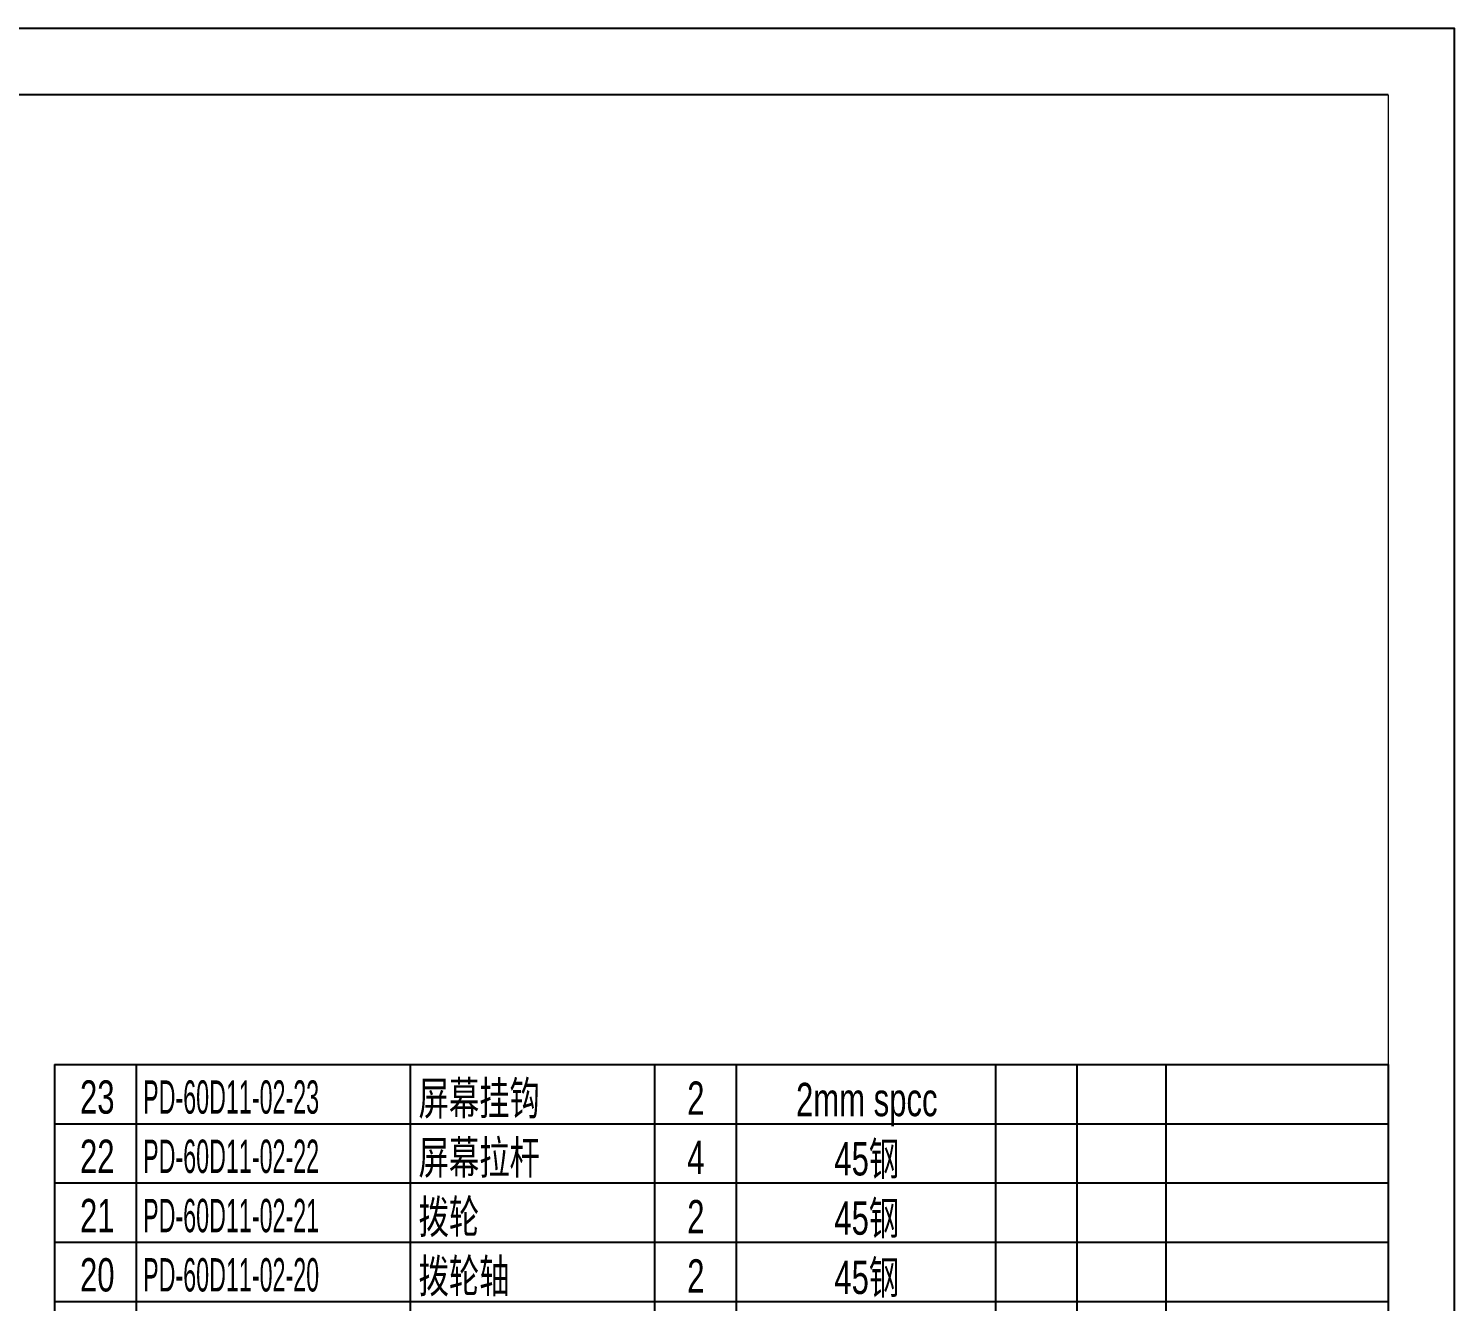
# Model space of a CAD drawing. Header units: millimetres. Extents: x -30327 to 34858, y 4015 to 75103.
# Drawn here: x 6522 to 8833, y 73040 to 75103 of the extents above; entities that cross this region are included whole.
import ezdxf
from ezdxf.enums import TextEntityAlignment as Align

# ---------------------------------------------------------------- set-up
doc = ezdxf.new("R2010")
doc.units = ezdxf.units.MM
for name, color, linetype in [('1轮廓实线层', 7, 'Continuous'), ('2细线层', 4, 'Continuous'), ('6文字层', 3, 'Continuous'), ('print', 30, 'Continuous'), ('图框层', 7, 'Continuous')]:
    doc.layers.add(name, color=color, linetype=linetype)
doc.layers.add('A-TITLEBLOCK', color=7, linetype='Continuous', lineweight=18)
doc.styles.add('GB', font='GBENOR.SHX', dxfattribs={"bigfont": 'gbcbig.shx'})
doc.styles.add('PC_TEXTSTYLE', font='arial.ttf', dxfattribs={"width": 0.8})

# ---------------------------------------------------------------- blocks, each defined once
blk = doc.blocks.new('PC_MXB_BLOCK')
at = {"layer": '1轮廓实线层'}
for p, q in [((-180, 8), (-180, 0)), ((0, 8), (0, 0))]:
    blk.add_line(p, q, dxfattribs=at)
at = {"layer": '2细线层'}
for p, q in [((-180, 8), (0, 8)), ((-169, 8), (-169, 0)), ((-132, 8), (-132, 0)), ((-99, 8), (-99, 0)), ((-88, 8), (-88, 0)), ((-53, 8), (-53, 0)), ((-42, 8), (-42, 0)), ((-30, 8), (-30, 0)), ((-180, 0), (0, 0))]:
    blk.add_line(p, q, dxfattribs=at)
at = {"layer": '6文字层', "style": 'PC_TEXTSTYLE'}
for tag, width, p, p2 in [('序号', 0.769182, (-178.38, 1.35), (-170.09, 1.35)), ('代号', 3.14773, (-168.05, 1.35), (-134.11, 1.35)), ('名称', 2.802424, (-130.87, 1.2), (-100.28, 1.2)), ('数量', 0.817449, (-97.88, 1.2), (-89, 1.2)), ('材料', 2.943328, (-86.43, 1.01), (-54.3, 1.01)), ('单重', 0.854038, (-52.21, 0.89), (-43, 0.89)), ('总重', 0.958888, (-41.2, 1.27), (-30.86, 1.27)), ('备注', 2.494074, (-28.61, 1.02), (-1.16, 1.02))]:
    blk.add_attdef(tag, text='', height=4.5, dxfattribs=dict(at, width=width)).set_placement(p, p2, align=Align.FIT)
blk = doc.blocks.new('DT-A2-TITLE')
for p, q in [((594, 420), (0, 420)), ((594, 0), (594, 420)), ((584, 410), (10, 410))]:
    blk.add_line(p, q)
at = {"layer": 'A-TITLEBLOCK', "color": 7}
for p, q in [((584, 410), (584, 10)), ((594, 0), (594, 297))]:
    blk.add_line(p, q, dxfattribs=at)
at = {"style": 'GB'}
for tag, p, height in [('#设计', (451.96, 38.52), 3.5), ('#品名', (523.32, 37.95), 3.5), ('#审核', (451.99, 28.1), 3.5), ('#图号', (526.67, 27.2), 3.5), ('#数量', (520.33, 14.51), 3.5), ('#版本', (552.92, 14.47), 3.5), ('#材料说明', (442.15, 13.59), 3)]:
    blk.add_attdef(tag, p, '', height=height, dxfattribs=at)

msp = doc.modelspace()

# ---------------------------------------------------------------- linework, layer by layer
at = {"layer": 'print'}
msp.add_lwpolyline([(2446.456, 70587.056), (8833.144, 70587.056), (8833.144, 75102.896), (2446.456, 75102.896)], close=True, dxfattribs=at)
msp.add_lwpolyline([(2446.456, 70587.056), (8833.144, 70587.056), (8833.144, 75102.896), (2446.456, 75102.896)], close=True, dxfattribs=at)

# ---------------------------------------------------------------- block references
at = {"xscale": 10.752, "yscale": 10.752, "zscale": 10.752}
msp.add_blockref('DT-A2-TITLE', (2446.456, 70587.056), dxfattribs=at)
at = {"layer": '图框层'}
ref = msp.add_blockref('PC_MXB_BLOCK', (8725.624, 73328.017), dxfattribs=dict(at, xscale=12.00596294478851, yscale=12.00596294478851, zscale=12.00596294478851))
ref.add_attrib('材料', '2mm spcc', dxfattribs={"layer": '6文字层', "height": 54.02683, "style": 'PC_TEXTSTYLE', "width": 0.667}).set_placement((7880.7806, 73340.1471), align=Align.CENTER)
ref.add_attrib('代号', 'PD-60D11-02-23', (6708.0603, 73344.2117), dxfattribs={"layer": '6文字层', "height": 54.026833, "style": 'PC_TEXTSTYLE', "width": 0.5})
ref.add_attrib('序号', '23', dxfattribs={"layer": '6文字层', "height": 54.02683, "style": 'PC_TEXTSTYLE', "width": 0.667}).set_placement((6633.7651, 73344.2117), align=Align.CENTER)
ref.add_attrib('名称', '屏幕挂钩', (7154.4433, 73342.3698), dxfattribs={"layer": '6文字层', "height": 54.02683, "style": 'PC_TEXTSTYLE', "width": 0.667})
ref.add_attrib('数量', '2', dxfattribs={"layer": '6文字层', "height": 54.0268, "style": 'PC_TEXTSTYLE', "width": 0.667}).set_placement((7603.7876, 73342.3698), align=Align.CENTER)
ref = msp.add_blockref('PC_MXB_BLOCK', (8725.624, 73231.9693), dxfattribs=dict(at, xscale=12.00596294478851, yscale=12.00596294478851, zscale=12.00596294478851))
ref.add_attrib('材料', '45钢', dxfattribs={"layer": '6文字层', "height": 54.02683, "style": 'PC_TEXTSTYLE', "width": 0.667}).set_placement((7880.7806, 73244.0994), align=Align.CENTER)
ref.add_attrib('代号', 'PD-60D11-02-22', (6708.0603, 73248.164), dxfattribs={"layer": '6文字层', "height": 54.026833, "style": 'PC_TEXTSTYLE', "width": 0.5})
ref.add_attrib('序号', '22', dxfattribs={"layer": '6文字层', "height": 54.02683, "style": 'PC_TEXTSTYLE', "width": 0.667}).set_placement((6633.7651, 73248.164), align=Align.CENTER)
ref.add_attrib('名称', '屏幕拉杆', (7154.4433, 73246.3221), dxfattribs={"layer": '6文字层', "height": 54.02683, "style": 'PC_TEXTSTYLE', "width": 0.667})
ref.add_attrib('数量', '4', dxfattribs={"layer": '6文字层', "height": 54.0268, "style": 'PC_TEXTSTYLE', "width": 0.667}).set_placement((7603.7876, 73246.3221), align=Align.CENTER)
ref = msp.add_blockref('PC_MXB_BLOCK', (8725.624, 73135.9216), dxfattribs=dict(at, xscale=12.00596294478851, yscale=12.00596294478851, zscale=12.00596294478851))
ref.add_attrib('材料', '45钢', dxfattribs={"layer": '6文字层', "height": 54.02683, "style": 'PC_TEXTSTYLE', "width": 0.667}).set_placement((7880.7806, 73148.0517), align=Align.CENTER)
ref.add_attrib('代号', 'PD-60D11-02-21', (6708.0603, 73152.1163), dxfattribs={"layer": '6文字层', "height": 54.026833, "style": 'PC_TEXTSTYLE', "width": 0.5})
ref.add_attrib('序号', '21', dxfattribs={"layer": '6文字层', "height": 54.02683, "style": 'PC_TEXTSTYLE', "width": 0.667}).set_placement((6633.7651, 73152.1163), align=Align.CENTER)
ref.add_attrib('名称', '拨轮', (7154.4433, 73150.2744), dxfattribs={"layer": '6文字层', "height": 54.02683, "style": 'PC_TEXTSTYLE', "width": 0.667})
ref.add_attrib('数量', '2', dxfattribs={"layer": '6文字层', "height": 54.0268, "style": 'PC_TEXTSTYLE', "width": 0.667}).set_placement((7603.7876, 73150.2744), align=Align.CENTER)
ref = msp.add_blockref('PC_MXB_BLOCK', (8725.624, 73039.8739), dxfattribs=dict(at, xscale=12.00596294478851, yscale=12.00596294478851, zscale=12.00596294478851))
ref.add_attrib('材料', '45钢', dxfattribs={"layer": '6文字层', "height": 54.02683, "style": 'PC_TEXTSTYLE', "width": 0.667}).set_placement((7880.7806, 73052.004), align=Align.CENTER)
ref.add_attrib('代号', 'PD-60D11-02-20', (6708.0603, 73056.0686), dxfattribs={"layer": '6文字层', "height": 54.026833, "style": 'PC_TEXTSTYLE', "width": 0.5})
ref.add_attrib('序号', '20', dxfattribs={"layer": '6文字层', "height": 54.02683, "style": 'PC_TEXTSTYLE', "width": 0.667}).set_placement((6633.7651, 73056.0686), align=Align.CENTER)
ref.add_attrib('名称', '拨轮轴', (7154.4433, 73054.2267), dxfattribs={"layer": '6文字层', "height": 54.02683, "style": 'PC_TEXTSTYLE', "width": 0.667})
ref.add_attrib('数量', '2', dxfattribs={"layer": '6文字层', "height": 54.0268, "style": 'PC_TEXTSTYLE', "width": 0.667}).set_placement((7603.7876, 73054.2267), align=Align.CENTER)
ref = msp.add_blockref('PC_MXB_BLOCK', (8725.624, 72943.8262), dxfattribs=dict(at, xscale=12.00596294478851, yscale=12.00596294478851, zscale=12.00596294478851))
ref.add_attrib('材料', '3mm spcc', dxfattribs={"layer": '6文字层', "height": 54.02683, "style": 'PC_TEXTSTYLE', "width": 0.667}).set_placement((7880.7806, 72955.9563), align=Align.CENTER)
ref.add_attrib('代号', 'PD-60D11-02-19', (6708.0603, 72960.0209), dxfattribs={"layer": '6文字层', "height": 54.026833, "style": 'PC_TEXTSTYLE', "width": 0.5})
ref.add_attrib('序号', '19', dxfattribs={"layer": '6文字层', "height": 54.02683, "style": 'PC_TEXTSTYLE', "width": 0.667}).set_placement((6633.7651, 72960.0209), align=Align.CENTER)
ref.add_attrib('名称', '后盖板插销板', (7154.4433, 72958.179), dxfattribs={"layer": '6文字层', "height": 54.02683, "style": 'PC_TEXTSTYLE', "width": 0.667})
ref.add_attrib('数量', '1', dxfattribs={"layer": '6文字层', "height": 54.0268, "style": 'PC_TEXTSTYLE', "width": 0.667}).set_placement((7603.7876, 72958.179), align=Align.CENTER)

doc.saveas('drawing.dxf')
